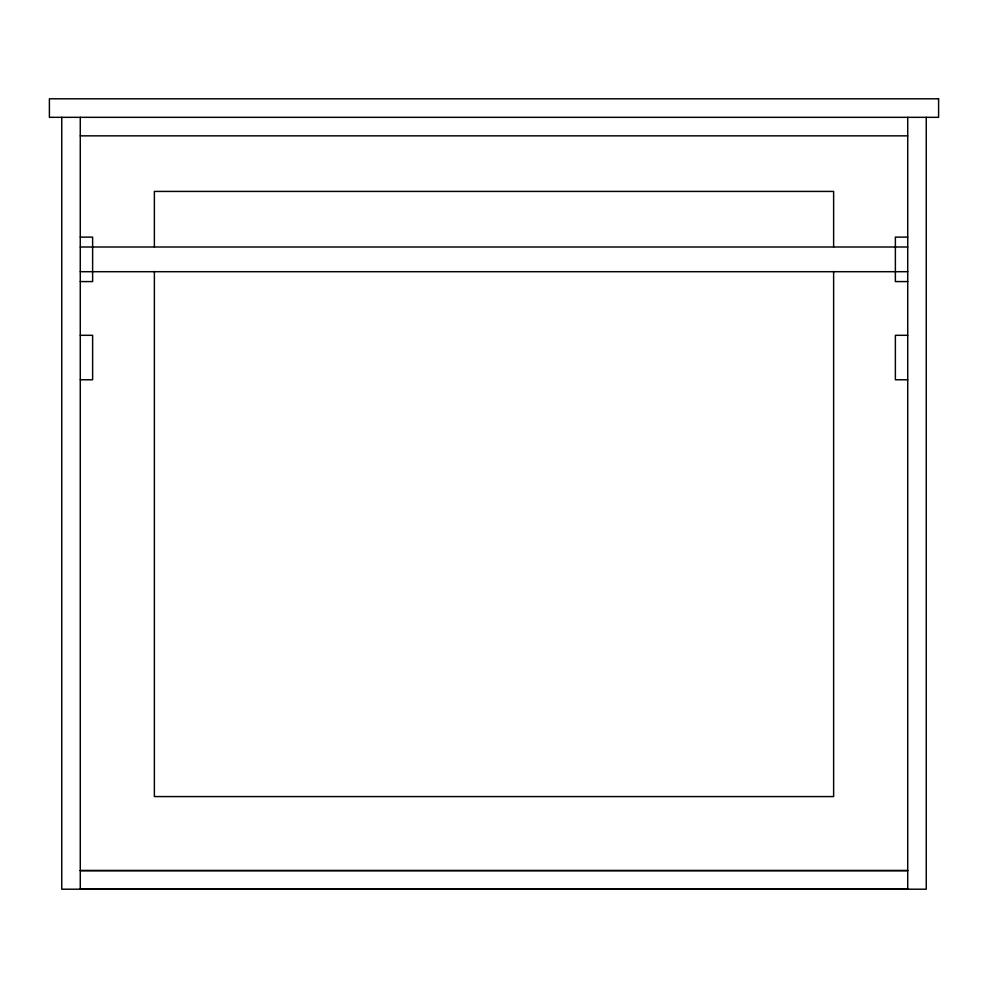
<?xml version="1.0" encoding="UTF-8"?>
<svg xmlns="http://www.w3.org/2000/svg" width="988" height="988" viewBox="0 0 988 988"><rect width="100%" height="100%" fill="white"/><g stroke="black" fill="none" stroke-linecap="round" stroke-linejoin="round"><path stroke-width="1.48" d="M80.275 135.85L907.725 135.85M80.275 237.12L92.625 237.12L92.625 281.58L80.275 281.58M907.725 237.12L895.375 237.12L895.375 281.58L907.725 281.58M80.275 247L907.725 247M80.275 271.7L907.725 271.7M80.275 335.303L92.625 335.303L92.625 379.763L80.275 379.763M907.725 335.303L895.375 335.303L895.375 379.763L907.725 379.763M80.275 870.49L907.725 870.49M80.275 870.675L907.725 870.675M80.275 889.015L907.725 889.015M926.25 117.325L926.25 889.2L61.75 889.2L61.75 117.325M907.725 117.325L907.725 889.2M833.625 246.864L833.625 191.425L154.375 191.425L154.375 246.864M833.625 271.49L833.625 796.575L154.375 796.575L154.375 271.49M80.275 117.325L80.275 889.2M938.6 98.8L49.4 98.8L49.4 117.325L938.6 117.325L938.6 98.8"/></g></svg>
